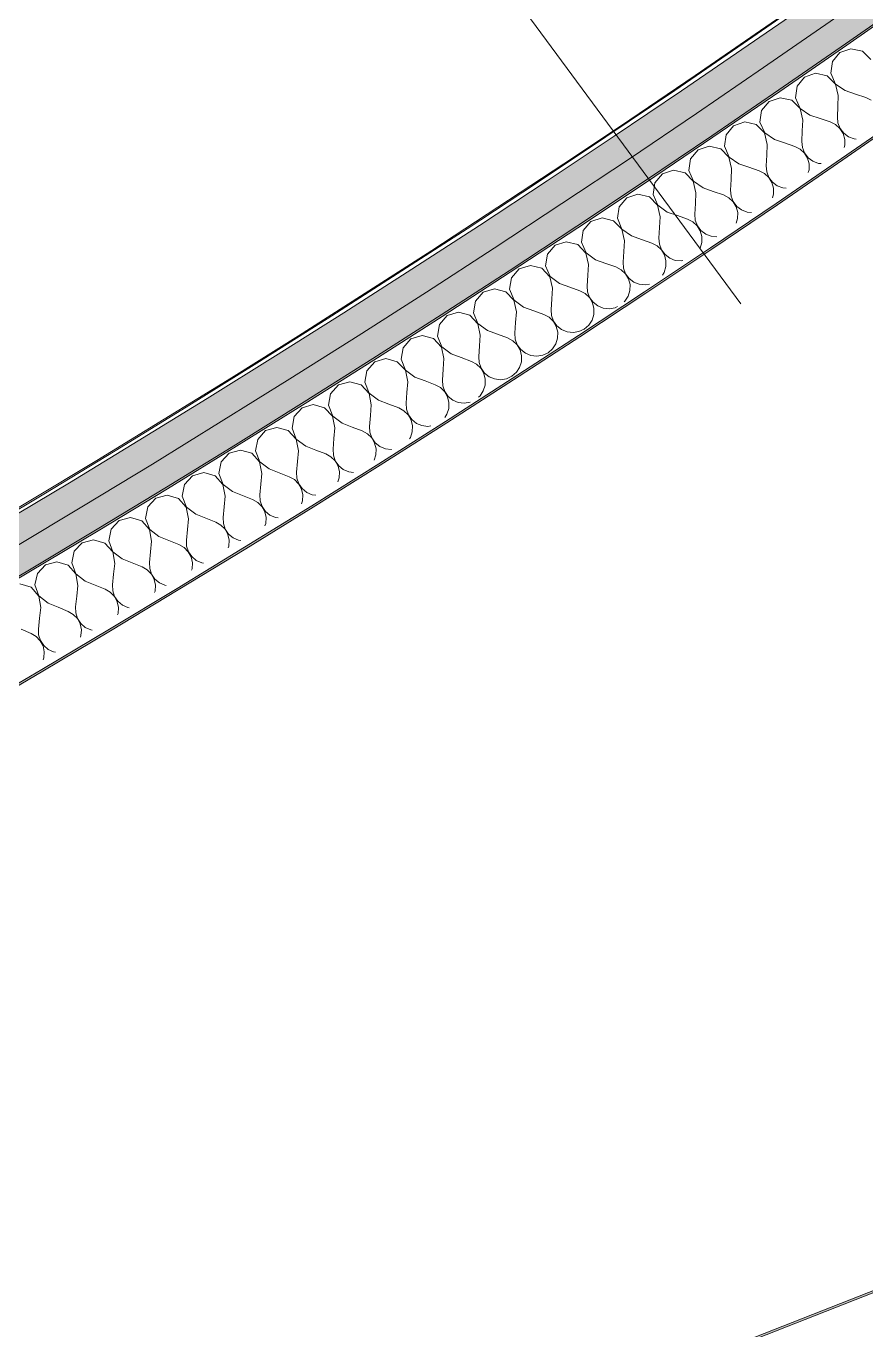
# Model space of a CAD drawing. Header units: millimetres. Extents: x -99530 to 90294, y -97212 to 56397.
# Drawn here: x -23105 to -22640, y -50238 to -49516 of the extents above; entities that cross this region are included whole.
import ezdxf
from ezdxf.enums import TextEntityAlignment as Align

# ---------------------------------------------------------------- set-up
doc = ezdxf.new("R2010")
doc.units = ezdxf.units.MM
doc.header["$MEASUREMENT"] = 0
doc.linetypes.add('Double Dashed', pattern=[1093.611073, 529.166651, -211.666656, 141.111112, -211.666656])
for name, color, linetype in [('A-25-M_Wall_Int', 7, 'Continuous'), ('New_A-05-M_Gross_Int_Circulation', 7, 'Continuous'), ('New_A-15-MG_Structural_Grid_Phase_2', 7, 'Continuous'), ('New_A-20-M_Floor_Slab', 7, 'Continuous'), ('New_A-25-M_Wall_Int', 7, 'Continuous')]:
    doc.layers.add(name, color=color, linetype=linetype)
for name, color, linetype, lineweight in [('A-25-M_Wall_Int_Pen_No__1', 7, 'Continuous', 13), ('New_A-20-M_Floor_Slab_Pen_No__89', 8, 'Continuous', 20), ('New_A-25-M_Wall_Int_Pen_No__1', 7, 'Continuous', 13), ('New_A-25-M_Wall_Int_Pen_No__150', 7, 'Continuous', 0), ('New_ArchiCAD Zone Stamps_Pen_No__6', 7, 'Continuous', 35)]:
    doc.layers.add(name, color=color, linetype=linetype, lineweight=lineweight)
for name, color, linetype, lineweight, true_color in [('A-25-M_Wall_Int_Pen_No__81', 7, 'Continuous', 20, 0x6a6a6a), ('New_A-05-M_Gross_Int_Circulation_Pen_No__74', 7, 'Continuous', 20, 0x606060), ('New_A-15-MG_Structural_Grid_Phase_2_Pen_No__222', 7, 'Continuous', 13, 0x65af33), ('New_A-25-M_Wall_Int_Pen_No__107', 7, 'Continuous', 15, 0xa6a6a6), ('New_A-25-M_Wall_Int_Pen_No__81', 7, 'Continuous', 20, 0x6a6a6a)]:
    doc.layers.add(name, color=color, linetype=linetype, lineweight=lineweight, true_color=true_color)
doc.styles.add('GENERATED_STYLE_1', font='')
doc.styles.add('GENERATED_STYLE_3', font='')
doc.styles.add('GENERATED_STYLE_4', font='')
doc.styles.get('GENERATED_STYLE_1').set_extended_font_data('Arial', bold=True)
doc.styles.get('GENERATED_STYLE_3').set_extended_font_data('Arial')
doc.styles.get('GENERATED_STYLE_4').set_extended_font_data('Swis721 BT')

# ---------------------------------------------------------------- blocks, each defined once
blk = doc.blocks.new('Atrium South_INB 0152_4_1', base_point=(-20962.32, -37996.44))
at = {"layer": 'New_A-05-M_Gross_Int_Circulation_Pen_No__74', "linetype": 'Continuous'}
blk.add_arc((-26966.17, -43337.6), 7510.69, 249.05693, 336.178181, dxfattribs=at)
at = {"layer": 'New_ArchiCAD Zone Stamps_Pen_No__6'}
for tag, height, style, p in [('ROOM_NAME', 250, 'GENERATED_STYLE_1', (-21498.1, -36566.35)), ('zoneNameLine2', 250, 'GENERATED_STYLE_1', (-21686.54, -36998.48)), ('ROOM_NUMBER', 200, 'GENERATED_STYLE_3', (-21874.97, -37419.19)), ('measuredAreaCode', 200, 'GENERATED_STYLE_3', (-22031.99, -37779.3)), ('DUMMY_649', 200, 'GENERATED_STYLE_3', (-21724.59, -37913.34)), ('DUMMY_650', 200, 'GENERATED_STYLE_3', (-21095.42, -38187.69)), ('DUMMY_651', 133.33, 'GENERATED_STYLE_3', (-20816.13, -38294.24))]:
    blk.add_attdef(tag, text='', height=height, rotation=336.44041, dxfattribs=dict(at, style=style)).set_placement(p, align=Align.TOP_LEFT)
blk = doc.blocks.new('Slab_56_1', base_point=(-44734.13, -52924.74))
at = {"layer": 'New_A-20-M_Floor_Slab_Pen_No__89', "linetype": 'Continuous', "flags": 128}
blk.add_lwpolyline([(-44734.13, -52924.74), (-44734.3, -52924.72, -0.179811), (-34721.45, -33027.69), (-34721.92, -33027.18), (-25959.6, -24873.2), (-20981.62, -27043.85), (-17009.56, -17934.66), (-17703.34, -17189.12), (-11222.85, -11158.55), (-10852.64, -11556.37), (-2918.66, -4173.23), (921.42, -599.75), (3259.49, -1619.27), (2636.44, -2195.91), (2144.41, -3324.28), (-4596.33, -18782.94), (-10337.07, -31948.28), (-13252.03, -30677.22), (-20095.26, -46371.16, -0.415568), (-30017.22, -50195.91), (-38341.96, -69287.69, -0.234037), (-41521.39, -64901.11, -0.022084), (-42146.95, -60901.38), (-44895.69, -59706.59, -0.043731)], format="xyb", close=True, dxfattribs=at)
blk = doc.blocks.new('*X597')
at = {"layer": 'New_A-25-M_Wall_Int_Pen_No__150', "linetype": 'Continuous'}
for p, q in [((-22654.25, -49530.84), (-22658.37, -49535.86)), ((-22648.09, -49528.72), (-22654.25, -49530.84)), ((-22641.75, -49530.15), (-22648.09, -49528.72)), ((-22637.1, -49534.71), (-22641.75, -49530.15)), ((-22658.37, -49535.86), (-22659.24, -49542.31)), ((-22673.81, -49544.38), (-22677.95, -49549.4)), ((-22667.65, -49542.29), (-22673.81, -49544.38)), ((-22661.31, -49543.74), (-22667.65, -49542.29)), ((-22656.68, -49548.31), (-22661.31, -49543.74)), ((-22659.24, -49542.31), (-22656.6, -49548.26)), ((-22655.14, -49554.63), (-22656.68, -49548.31)), ((-22656.6, -49548.26), (-22651.22, -49551.92)), ((-22687.25, -49555.8), (-22693.42, -49557.87)), ((-22680.91, -49557.27), (-22687.25, -49555.8)), ((-22677.95, -49549.4), (-22678.84, -49555.85)), ((-22678.84, -49555.85), (-22676.22, -49561.8)), ((-22655.14, -49554.63), (-22655.37, -49560.59)), ((-22651.22, -49551.92), (-22645.56, -49553.79)), ((-22645.56, -49553.79), (-22639.9, -49555.66)), ((-22636.95, -49557.11), (-22639.9, -49555.66)), ((-22697.57, -49562.87), (-22698.49, -49569.32)), ((-22693.42, -49557.87), (-22697.57, -49562.87)), ((-22676.29, -49561.85), (-22680.91, -49557.27)), ((-22674.78, -49568.18), (-22676.29, -49561.85)), ((-22676.22, -49561.8), (-22670.85, -49565.48)), ((-22655.37, -49560.59), (-22655.61, -49566.54)), ((-22706.89, -49569.24), (-22713.07, -49571.3)), ((-22700.56, -49570.74), (-22706.89, -49569.24)), ((-22698.49, -49569.32), (-22695.88, -49575.28)), ((-22674.78, -49568.18), (-22675.03, -49574.13)), ((-22670.85, -49565.48), (-22665.2, -49567.37)), ((-22665.2, -49567.37), (-22659.55, -49569.26)), ((-22656.6, -49570.72), (-22659.55, -49569.26)), ((-22655.61, -49566.54), (-22655.29, -49569.81)), ((-22655.29, -49569.81), (-22654.09, -49572.87)), ((-22717.24, -49576.29), (-22718.17, -49582.73)), ((-22713.07, -49571.3), (-22717.24, -49576.29)), ((-22695.96, -49575.33), (-22700.56, -49570.74)), ((-22694.46, -49581.67), (-22695.96, -49575.33)), ((-22695.88, -49575.28), (-22690.52, -49578.97)), ((-22675.03, -49574.13), (-22675.29, -49580.09)), ((-22654.17, -49572.92), (-22656.6, -49570.72)), ((-22652.44, -49575.72), (-22654.17, -49572.92)), ((-22654.09, -49572.87), (-22652.09, -49575.48)), ((-22651.54, -49578.88), (-22652.44, -49575.72)), ((-22652.09, -49575.48), (-22649.46, -49577.44)), ((-22649.46, -49577.44), (-22646.38, -49578.61)), ((-22732.76, -49584.66), (-22736.95, -49589.64)), ((-22726.58, -49582.63), (-22732.76, -49584.66)), ((-22720.25, -49584.14), (-22726.58, -49582.63)), ((-22715.66, -49588.75), (-22720.25, -49584.14)), ((-22718.17, -49582.73), (-22715.58, -49588.69)), ((-22694.46, -49581.67), (-22694.73, -49587.62)), ((-22690.52, -49578.97), (-22684.88, -49580.88)), ((-22684.88, -49580.88), (-22679.23, -49582.79)), ((-22676.29, -49584.26), (-22679.23, -49582.79)), ((-22673.87, -49586.47), (-22676.29, -49584.26)), ((-22675.29, -49580.09), (-22674.98, -49583.36)), ((-22674.98, -49583.36), (-22673.79, -49586.42)), ((-22651.87, -49583.32), (-22651.54, -49582.17)), ((-22651.54, -49582.17), (-22651.54, -49578.88)), ((-22646.38, -49578.61), (-22645.29, -49578.7)), ((-22736.95, -49589.64), (-22737.9, -49596.07)), ((-22714.19, -49595.09), (-22715.66, -49588.75)), ((-22715.58, -49588.69), (-22710.24, -49592.41)), ((-22694.73, -49587.62), (-22695.01, -49593.57)), ((-22672.14, -49589.27), (-22673.87, -49586.47)), ((-22673.79, -49586.42), (-22671.8, -49589.04)), ((-22671.25, -49592.43), (-22672.14, -49589.27)), ((-22671.8, -49589.04), (-22669.17, -49591.01)), ((-22669.17, -49591.01), (-22666.1, -49592.18)), ((-22752.49, -49597.96), (-22756.7, -49602.92)), ((-22746.31, -49595.95), (-22752.49, -49597.96)), ((-22739.98, -49597.48), (-22746.31, -49595.95)), ((-22735.41, -49602.1), (-22739.98, -49597.48)), ((-22737.9, -49596.07), (-22735.33, -49602.05)), ((-22714.19, -49595.09), (-22714.48, -49601.04)), ((-22710.24, -49592.41), (-22704.6, -49594.33)), ((-22704.6, -49594.33), (-22698.96, -49596.26)), ((-22696.02, -49597.74), (-22698.96, -49596.26)), ((-22693.61, -49599.96), (-22696.02, -49597.74)), ((-22695.01, -49593.57), (-22694.71, -49596.84)), ((-22694.71, -49596.84), (-22693.53, -49599.91)), ((-22671.71, -49597.25), (-22671.27, -49595.72)), ((-22671.27, -49595.72), (-22671.25, -49592.43)), ((-22666.1, -49592.18), (-22664.67, -49592.31)), ((-22756.7, -49602.92), (-22757.67, -49609.36)), ((-22733.95, -49608.45), (-22735.41, -49602.1)), ((-22735.33, -49602.05), (-22730, -49605.78)), ((-22730, -49605.78), (-22724.37, -49607.72)), ((-22714.48, -49601.04), (-22714.77, -49606.99)), ((-22691.89, -49602.76), (-22693.61, -49599.96)), ((-22693.53, -49599.91), (-22691.55, -49602.53)), ((-22691.01, -49605.93), (-22691.89, -49602.76)), ((-22691.55, -49602.53), (-22688.92, -49604.51)), ((-22691.04, -49609.22), (-22691.01, -49605.93)), ((-22688.92, -49604.51), (-22685.86, -49605.69)), ((-22685.86, -49605.69), (-22683.98, -49605.86)), ((-22772.27, -49611.2), (-22776.49, -49616.15)), ((-22766.08, -49609.2), (-22772.27, -49611.2)), ((-22759.76, -49610.75), (-22766.08, -49609.2)), ((-22755.2, -49615.39), (-22759.76, -49610.75)), ((-22757.67, -49609.36), (-22755.12, -49615.34)), ((-22733.95, -49608.45), (-22734.26, -49614.4)), ((-22724.37, -49607.72), (-22718.73, -49609.67)), ((-22715.8, -49611.15), (-22718.73, -49609.67)), ((-22713.39, -49613.39), (-22715.8, -49611.15)), ((-22714.77, -49606.99), (-22714.48, -49610.26)), ((-22714.48, -49610.26), (-22713.31, -49613.33)), ((-22711.68, -49616.19), (-22713.39, -49613.39)), ((-22713.31, -49613.33), (-22711.34, -49615.96)), ((-22691.62, -49611.23), (-22691.04, -49609.22)), ((-22776.49, -49616.15), (-22777.48, -49622.58)), ((-22753.76, -49621.74), (-22755.2, -49615.39)), ((-22755.12, -49615.34), (-22749.8, -49619.09)), ((-22749.8, -49619.09), (-22744.17, -49621.05)), ((-22734.26, -49614.4), (-22734.58, -49620.35)), ((-22734.58, -49620.35), (-22734.3, -49623.62)), ((-22710.81, -49619.36), (-22711.68, -49616.19)), ((-22711.34, -49615.96), (-22708.72, -49617.95)), ((-22710.85, -49622.65), (-22710.81, -49619.36)), ((-22708.72, -49617.95), (-22705.66, -49619.14)), ((-22705.66, -49619.14), (-22703.22, -49619.37)), ((-22792.09, -49624.37), (-22796.32, -49629.31)), ((-22785.89, -49622.4), (-22792.09, -49624.37)), ((-22779.58, -49623.97), (-22785.89, -49622.4)), ((-22775.03, -49628.62), (-22779.58, -49623.97)), ((-22777.48, -49622.58), (-22774.95, -49628.57)), ((-22754.09, -49627.69), (-22754.43, -49633.64)), ((-22753.76, -49621.74), (-22754.09, -49627.69)), ((-22744.17, -49621.05), (-22738.54, -49623.01)), ((-22735.62, -49624.51), (-22738.54, -49623.01)), ((-22733.22, -49626.75), (-22735.62, -49624.51)), ((-22734.3, -49623.62), (-22733.14, -49626.69)), ((-22731.52, -49629.56), (-22733.22, -49626.75)), ((-22733.14, -49626.69), (-22731.17, -49629.33)), ((-22711.62, -49625.27), (-22710.85, -49622.65)), ((-22796.32, -49629.31), (-22797.34, -49635.73)), ((-22773.61, -49634.98), (-22775.03, -49628.62)), ((-22774.95, -49628.57), (-22769.64, -49632.33)), ((-22773.61, -49634.98), (-22773.96, -49640.92)), ((-22769.64, -49632.33), (-22764.02, -49634.31)), ((-22764.02, -49634.31), (-22758.4, -49636.29)), ((-22754.43, -49633.64), (-22754.16, -49636.92)), ((-22730.66, -49632.73), (-22731.52, -49629.56)), ((-22731.17, -49629.33), (-22728.56, -49631.32)), ((-22730.7, -49636.02), (-22730.66, -49632.73)), ((-22728.56, -49631.32), (-22725.5, -49632.53)), ((-22725.5, -49632.53), (-22722.39, -49632.83)), ((-22816.2, -49642.41), (-22817.23, -49648.83)), ((-22811.95, -49637.48), (-22816.2, -49642.41)), ((-22805.74, -49635.53), (-22811.95, -49637.48)), ((-22799.44, -49637.12), (-22805.74, -49635.53)), ((-22794.9, -49641.79), (-22799.44, -49637.12)), ((-22797.34, -49635.73), (-22794.82, -49641.74)), ((-22793.51, -49648.15), (-22794.9, -49641.79)), ((-22794.82, -49641.74), (-22789.53, -49645.52)), ((-22773.96, -49640.92), (-22774.32, -49646.87)), ((-22755.48, -49637.8), (-22758.4, -49636.29)), ((-22753.08, -49640.05), (-22755.48, -49637.8)), ((-22754.16, -49636.92), (-22753, -49639.99)), ((-22751.4, -49642.86), (-22753.08, -49640.05)), ((-22753, -49639.99), (-22751.05, -49642.63)), ((-22751.05, -49642.63), (-22748.44, -49644.64)), ((-22731.82, -49639.45), (-22731.65, -49639.18)), ((-22731.65, -49639.18), (-22730.7, -49636.02)), ((-22825.64, -49648.6), (-22831.85, -49650.53)), ((-22819.34, -49650.21), (-22825.64, -49648.6)), ((-22817.23, -49648.83), (-22814.74, -49654.84)), ((-22793.51, -49648.15), (-22793.88, -49654.09)), ((-22789.53, -49645.52), (-22783.91, -49647.52)), ((-22783.91, -49647.52), (-22778.3, -49649.51)), ((-22775.38, -49651.03), (-22778.3, -49649.51)), ((-22774.32, -49646.87), (-22774.06, -49650.15)), ((-22751.55, -49652.48), (-22750.6, -49649.33)), ((-22750.55, -49646.04), (-22751.4, -49642.86)), ((-22750.6, -49649.33), (-22750.55, -49646.04)), ((-22748.44, -49644.64), (-22745.39, -49645.85)), ((-22745.39, -49645.85), (-22742.11, -49646.18)), ((-22742.11, -49646.18), (-22741.16, -49646.01)), ((-22836.12, -49655.44), (-22837.17, -49661.86)), ((-22831.85, -49650.53), (-22836.12, -49655.44)), ((-22814.82, -49654.89), (-22819.34, -49650.21)), ((-22813.44, -49661.25), (-22814.82, -49654.89)), ((-22814.74, -49654.84), (-22809.45, -49658.64)), ((-22793.88, -49654.09), (-22794.25, -49660.04)), ((-22772.99, -49653.28), (-22775.38, -49651.03)), ((-22774.06, -49650.15), (-22772.91, -49653.23)), ((-22771.31, -49656.1), (-22772.99, -49653.28)), ((-22772.91, -49653.23), (-22770.97, -49655.87)), ((-22770.47, -49659.28), (-22771.31, -49656.1)), ((-22770.97, -49655.87), (-22768.37, -49657.89)), ((-22752.52, -49653.98), (-22751.55, -49652.48)), ((-22851.79, -49663.52), (-22856.07, -49668.41)), ((-22845.58, -49661.6), (-22851.79, -49663.52)), ((-22839.28, -49663.23), (-22845.58, -49661.6)), ((-22834.78, -49667.93), (-22839.28, -49663.23)), ((-22837.17, -49661.86), (-22834.69, -49667.88)), ((-22813.44, -49661.25), (-22813.83, -49667.2)), ((-22809.45, -49658.64), (-22803.85, -49660.65)), ((-22803.85, -49660.65), (-22798.24, -49662.67)), ((-22795.33, -49664.19), (-22798.24, -49662.67)), ((-22792.94, -49666.45), (-22795.33, -49664.19)), ((-22794.25, -49660.04), (-22794, -49663.32)), ((-22794, -49663.32), (-22792.86, -49666.4)), ((-22771.5, -49665.72), (-22770.54, -49662.57)), ((-22770.54, -49662.57), (-22770.47, -49659.28)), ((-22768.37, -49657.89), (-22765.31, -49659.11)), ((-22765.31, -49659.11), (-22762.04, -49659.45)), ((-22762.04, -49659.45), (-22759.73, -49659.05)), ((-22856.07, -49668.41), (-22857.15, -49674.83)), ((-22833.42, -49674.3), (-22834.78, -49667.93)), ((-22834.69, -49667.88), (-22829.42, -49671.69)), ((-22813.83, -49667.2), (-22814.22, -49673.14)), ((-22791.28, -49669.28), (-22792.94, -49666.45)), ((-22792.86, -49666.4), (-22790.93, -49669.05)), ((-22790.45, -49672.46), (-22791.28, -49669.28)), ((-22790.93, -49669.05), (-22788.34, -49671.07)), ((-22788.34, -49671.07), (-22785.29, -49672.31)), ((-22778.76, -49672.1), (-22777.4, -49671.45)), ((-22773.72, -49668.87), (-22773.29, -49668.49)), ((-22773.29, -49668.49), (-22771.5, -49665.72)), ((-22871.77, -49676.44), (-22876.07, -49681.32)), ((-22865.55, -49674.54), (-22871.77, -49676.44)), ((-22859.26, -49676.2), (-22865.55, -49674.54)), ((-22854.77, -49680.91), (-22859.26, -49676.2)), ((-22857.15, -49674.83), (-22854.69, -49680.85)), ((-22833.42, -49674.3), (-22833.83, -49680.24)), ((-22829.42, -49671.69), (-22823.82, -49673.73)), ((-22823.82, -49673.73), (-22818.22, -49675.76)), ((-22815.31, -49677.29), (-22818.22, -49675.76)), ((-22812.94, -49679.56), (-22815.31, -49677.29)), ((-22814.22, -49673.14), (-22813.98, -49676.42)), ((-22813.98, -49676.42), (-22812.86, -49679.51)), ((-22791.5, -49678.9), (-22790.52, -49675.75)), ((-22790.52, -49675.75), (-22790.45, -49672.46)), ((-22785.29, -49672.31), (-22782.01, -49672.66)), ((-22782.01, -49672.66), (-22778.76, -49672.1)), ((-22876.07, -49681.32), (-22877.17, -49687.73)), ((-22853.44, -49687.28), (-22854.77, -49680.91)), ((-22854.69, -49680.85), (-22849.43, -49684.69)), ((-22849.43, -49684.69), (-22843.84, -49686.74)), ((-22833.83, -49680.24), (-22834.24, -49686.18)), ((-22811.28, -49682.4), (-22812.94, -49679.56)), ((-22812.86, -49679.51), (-22810.93, -49682.17)), ((-22810.46, -49685.58), (-22811.28, -49682.4)), ((-22810.93, -49682.17), (-22808.34, -49684.2)), ((-22810.54, -49688.87), (-22810.46, -49685.58)), ((-22808.34, -49684.2), (-22805.3, -49685.44)), ((-22805.3, -49685.44), (-22802.02, -49685.8)), ((-22802.02, -49685.8), (-22798.77, -49685.25)), ((-22798.77, -49685.25), (-22795.78, -49683.84)), ((-22795.78, -49683.84), (-22793.29, -49681.66)), ((-22793.29, -49681.66), (-22791.5, -49678.9)), ((-22891.8, -49689.3), (-22896.11, -49694.17)), ((-22885.57, -49687.42), (-22891.8, -49689.3)), ((-22879.28, -49689.09), (-22885.57, -49687.42)), ((-22874.81, -49693.82), (-22879.28, -49689.09)), ((-22877.17, -49687.73), (-22874.73, -49693.77)), ((-22853.44, -49687.28), (-22853.86, -49693.22)), ((-22843.84, -49686.74), (-22838.24, -49688.79)), ((-22835.34, -49690.33), (-22838.24, -49688.79)), ((-22832.97, -49692.61), (-22835.34, -49690.33)), ((-22834.24, -49686.18), (-22834.01, -49689.46)), ((-22834.01, -49689.46), (-22832.89, -49692.55)), ((-22831.32, -49695.45), (-22832.97, -49692.61)), ((-22832.89, -49692.55), (-22830.97, -49695.22)), ((-22813.34, -49694.77), (-22811.53, -49692.01)), ((-22811.53, -49692.01), (-22810.54, -49688.87)), ((-22905.63, -49700.24), (-22911.87, -49702.09)), ((-22899.35, -49701.93), (-22905.63, -49700.24)), ((-22896.11, -49694.17), (-22897.23, -49700.58)), ((-22873.5, -49700.19), (-22874.81, -49693.82)), ((-22874.73, -49693.77), (-22869.48, -49697.61)), ((-22873.5, -49700.19), (-22873.94, -49706.13)), ((-22869.48, -49697.61), (-22863.9, -49699.68)), ((-22863.9, -49699.68), (-22858.31, -49701.75)), ((-22853.86, -49693.22), (-22854.29, -49699.16)), ((-22854.29, -49699.16), (-22854.07, -49702.44)), ((-22830.51, -49698.63), (-22831.32, -49695.45)), ((-22830.97, -49695.22), (-22828.39, -49697.26)), ((-22830.61, -49701.92), (-22830.51, -49698.63)), ((-22828.39, -49697.26), (-22825.35, -49698.51)), ((-22825.35, -49698.51), (-22822.08, -49698.88)), ((-22822.08, -49698.88), (-22818.82, -49698.34)), ((-22818.82, -49698.34), (-22815.83, -49696.94)), ((-22815.83, -49696.94), (-22813.34, -49694.77)), ((-22916.19, -49706.95), (-22917.33, -49713.35)), ((-22911.87, -49702.09), (-22916.19, -49706.95)), ((-22894.89, -49706.67), (-22899.35, -49701.93)), ((-22897.23, -49700.58), (-22894.81, -49706.62)), ((-22893.6, -49713.05), (-22894.89, -49706.67)), ((-22894.81, -49706.62), (-22889.57, -49710.48)), ((-22873.94, -49706.13), (-22874.39, -49712.08)), ((-22855.41, -49703.3), (-22858.31, -49701.75)), ((-22853.05, -49705.59), (-22855.41, -49703.3)), ((-22854.07, -49702.44), (-22852.97, -49705.54)), ((-22851.41, -49708.43), (-22853.05, -49705.59)), ((-22852.97, -49705.54), (-22851.06, -49708.21)), ((-22833.42, -49707.82), (-22831.6, -49705.06)), ((-22831.6, -49705.06), (-22830.61, -49701.92)), ((-22925.73, -49712.99), (-22931.97, -49714.82)), ((-22919.45, -49714.7), (-22925.73, -49712.99)), ((-22915.01, -49719.45), (-22919.45, -49714.7)), ((-22917.33, -49713.35), (-22914.93, -49719.4)), ((-22893.6, -49713.05), (-22894.06, -49718.99)), ((-22889.57, -49710.48), (-22884, -49712.57)), ((-22884, -49712.57), (-22878.41, -49714.65)), ((-22875.52, -49716.21), (-22878.41, -49714.65)), ((-22874.39, -49712.08), (-22874.18, -49715.36)), ((-22850.61, -49711.62), (-22851.41, -49708.43)), ((-22851.06, -49708.21), (-22848.48, -49710.25)), ((-22850.71, -49714.91), (-22850.61, -49711.62)), ((-22848.48, -49710.25), (-22845.45, -49711.51)), ((-22845.45, -49711.51), (-22842.17, -49711.9)), ((-22842.17, -49711.9), (-22838.92, -49711.37)), ((-22838.92, -49711.37), (-22835.92, -49709.97)), ((-22835.92, -49709.97), (-22833.42, -49707.82)), ((-22936.32, -49719.66), (-22937.47, -49726.07)), ((-22931.97, -49714.82), (-22936.32, -49719.66)), ((-22913.74, -49725.84), (-22915.01, -49719.45)), ((-22914.93, -49719.4), (-22909.71, -49723.28)), ((-22894.06, -49718.99), (-22894.53, -49724.93)), ((-22873.17, -49718.51), (-22875.52, -49716.21)), ((-22874.18, -49715.36), (-22873.09, -49718.45)), ((-22871.53, -49721.36), (-22873.17, -49718.51)), ((-22873.09, -49718.45), (-22871.18, -49721.13)), ((-22870.74, -49724.55), (-22871.53, -49721.36)), ((-22871.18, -49721.13), (-22868.62, -49723.18)), ((-22854.43, -49721.56), (-22853.54, -49720.8)), ((-22853.54, -49720.8), (-22851.72, -49718.05)), ((-22851.72, -49718.05), (-22850.71, -49714.91)), ((-22952.12, -49727.49), (-22956.48, -49732.32)), ((-22945.87, -49725.67), (-22952.12, -49727.49)), ((-22939.6, -49727.41), (-22945.87, -49725.67)), ((-22935.17, -49732.17), (-22939.6, -49727.41)), ((-22937.47, -49726.07), (-22935.09, -49732.12)), ((-22913.74, -49725.84), (-22914.22, -49731.77)), ((-22909.71, -49723.28), (-22904.13, -49725.39)), ((-22904.13, -49725.39), (-22898.56, -49727.49)), ((-22895.67, -49729.06), (-22898.56, -49727.49)), ((-22893.33, -49731.36), (-22895.67, -49729.06)), ((-22894.53, -49724.93), (-22894.33, -49728.21)), ((-22894.33, -49728.21), (-22893.24, -49731.31)), ((-22871.88, -49730.97), (-22870.86, -49727.83)), ((-22870.86, -49727.83), (-22870.74, -49724.55)), ((-22868.62, -49723.18), (-22865.58, -49724.46)), ((-22865.58, -49724.46), (-22862.31, -49724.85)), ((-22862.31, -49724.85), (-22859.05, -49724.33)), ((-22859.05, -49724.33), (-22858.98, -49724.3)), ((-22956.48, -49732.32), (-22957.65, -49738.72)), ((-22933.92, -49738.56), (-22935.17, -49732.17)), ((-22935.09, -49732.12), (-22929.88, -49736.02)), ((-22929.88, -49736.02), (-22924.31, -49738.14)), ((-22914.22, -49731.77), (-22914.7, -49737.71)), ((-22891.7, -49734.21), (-22893.33, -49731.36)), ((-22893.24, -49731.31), (-22891.35, -49733.99)), ((-22890.92, -49737.41), (-22891.7, -49734.21)), ((-22891.35, -49733.99), (-22888.79, -49736.05)), ((-22888.79, -49736.05), (-22885.76, -49737.33)), ((-22873.11, -49732.82), (-22871.88, -49730.97)), ((-22972.3, -49740.09), (-22976.68, -49744.91)), ((-22966.05, -49738.3), (-22972.3, -49740.09)), ((-22959.79, -49740.05), (-22966.05, -49738.3)), ((-22955.38, -49744.83), (-22959.79, -49740.05)), ((-22957.65, -49738.72), (-22955.29, -49744.78)), ((-22933.92, -49738.56), (-22934.42, -49744.5)), ((-22924.31, -49738.14), (-22918.75, -49740.26)), ((-22915.86, -49741.84), (-22918.75, -49740.26)), ((-22913.52, -49744.15), (-22915.86, -49741.84)), ((-22914.7, -49737.71), (-22914.52, -49740.99)), ((-22914.52, -49740.99), (-22913.44, -49744.1)), ((-22892.07, -49743.83), (-22891.05, -49740.69)), ((-22891.05, -49740.69), (-22890.92, -49737.41)), ((-22885.76, -49737.33), (-22882.49, -49737.74)), ((-22882.49, -49737.74), (-22880.85, -49737.48)), ((-22986.27, -49750.86), (-22992.53, -49752.63)), ((-22980.01, -49752.63), (-22986.27, -49750.86)), ((-22976.68, -49744.91), (-22977.88, -49751.3)), ((-22954.14, -49751.22), (-22955.38, -49744.83)), ((-22955.29, -49744.78), (-22950.09, -49748.69)), ((-22950.09, -49748.69), (-22944.53, -49750.83)), ((-22944.53, -49750.83), (-22938.97, -49752.97)), ((-22934.42, -49744.5), (-22934.92, -49750.43)), ((-22934.92, -49750.43), (-22934.75, -49753.72)), ((-22911.91, -49747.01), (-22913.52, -49744.15)), ((-22913.44, -49744.1), (-22911.56, -49746.79)), ((-22911.14, -49750.2), (-22911.91, -49747.01)), ((-22911.56, -49746.79), (-22909, -49748.86)), ((-22911.28, -49753.49), (-22911.14, -49750.2)), ((-22909, -49748.86), (-22905.98, -49750.15)), ((-22905.98, -49750.15), (-22902.71, -49750.56)), ((-22902.71, -49750.56), (-22902.49, -49750.53)), ((-22892.55, -49744.54), (-22892.07, -49743.83)), ((-22996.92, -49757.43), (-22998.14, -49763.82)), ((-22992.53, -49752.63), (-22996.92, -49757.43)), ((-22975.62, -49757.42), (-22980.01, -49752.63)), ((-22977.88, -49751.3), (-22975.54, -49757.37)), ((-22974.4, -49763.82), (-22975.62, -49757.42)), ((-22975.54, -49757.37), (-22970.35, -49761.3)), ((-22954.66, -49757.16), (-22955.18, -49763.09)), ((-22954.14, -49751.22), (-22954.66, -49757.16)), ((-22936.09, -49754.56), (-22938.97, -49752.97)), ((-22933.76, -49756.88), (-22936.09, -49754.56)), ((-22934.75, -49753.72), (-22933.68, -49756.82)), ((-22932.16, -49759.74), (-22933.76, -49756.88)), ((-22933.68, -49756.82), (-22931.8, -49759.52)), ((-22912.24, -49756.4), (-22911.28, -49753.49)), ((-23012.8, -49765.11), (-23017.2, -49769.89)), ((-23006.53, -49763.35), (-23012.8, -49765.11)), ((-23000.28, -49765.14), (-23006.53, -49763.35)), ((-22995.9, -49769.95), (-23000.28, -49765.14)), ((-22998.14, -49763.82), (-22995.82, -49769.9)), ((-22974.4, -49763.82), (-22974.94, -49769.75)), ((-22970.35, -49761.3), (-22964.8, -49763.46)), ((-22964.8, -49763.46), (-22959.24, -49765.62)), ((-22955.18, -49763.09), (-22955.02, -49766.38)), ((-22931.4, -49762.94), (-22932.16, -49759.74)), ((-22931.8, -49759.52), (-22929.26, -49761.6)), ((-22931.55, -49766.22), (-22931.4, -49762.94)), ((-22929.26, -49761.6), (-22926.24, -49762.9)), ((-22926.24, -49762.9), (-22923.58, -49763.24)), ((-23017.2, -49769.89), (-23018.44, -49776.28)), ((-22994.71, -49776.35), (-22995.9, -49769.95)), ((-22995.82, -49769.9), (-22990.64, -49773.85)), ((-22974.94, -49769.75), (-22975.48, -49775.69)), ((-22956.37, -49767.21), (-22959.24, -49765.62)), ((-22954.04, -49769.54), (-22956.37, -49767.21)), ((-22955.02, -49766.38), (-22953.96, -49769.49)), ((-22952.45, -49772.41), (-22954.04, -49769.54)), ((-22953.96, -49769.49), (-22952.09, -49772.19)), ((-22951.7, -49775.61), (-22952.45, -49772.41)), ((-22952.09, -49772.19), (-22949.55, -49774.27)), ((-22932.31, -49768.5), (-22931.55, -49766.22)), ((-23033.1, -49777.52), (-23037.52, -49782.29)), ((-23026.83, -49775.78), (-23033.1, -49777.52)), ((-23020.58, -49777.59), (-23026.83, -49775.78)), ((-23016.22, -49782.42), (-23020.58, -49777.59)), ((-23018.44, -49776.28), (-23016.14, -49782.37)), ((-22994.71, -49776.35), (-22995.26, -49782.28)), ((-22990.64, -49773.85), (-22985.1, -49776.02)), ((-22985.1, -49776.02), (-22979.55, -49778.2)), ((-22976.68, -49779.8), (-22979.55, -49778.2)), ((-22975.48, -49775.69), (-22975.33, -49778.97)), ((-22975.33, -49778.97), (-22974.28, -49782.08)), ((-22952.45, -49780.64), (-22951.86, -49778.89)), ((-22951.86, -49778.89), (-22951.7, -49775.61)), ((-22949.55, -49774.27), (-22946.53, -49775.58)), ((-22946.53, -49775.58), (-22944.5, -49775.85)), ((-23037.52, -49782.29), (-23038.78, -49788.67)), ((-23015.05, -49788.82), (-23016.22, -49782.42)), ((-23016.14, -49782.37), (-23010.98, -49786.33)), ((-23010.98, -49786.33), (-23005.44, -49788.52)), ((-22995.26, -49782.28), (-22995.82, -49788.21)), ((-22974.36, -49782.13), (-22976.68, -49779.8)), ((-22972.78, -49785.01), (-22974.36, -49782.13)), ((-22974.28, -49782.08), (-22972.42, -49784.79)), ((-22972.04, -49788.21), (-22972.78, -49785.01)), ((-22972.42, -49784.79), (-22969.89, -49786.88)), ((-22969.89, -49786.88), (-22966.87, -49788.2)), ((-23053.45, -49789.87), (-23057.88, -49794.62)), ((-23047.17, -49788.15), (-23053.45, -49789.87)), ((-23040.93, -49789.98), (-23047.17, -49788.15)), ((-23036.58, -49794.82), (-23040.93, -49789.98)), ((-23038.78, -49788.67), (-23036.5, -49794.77)), ((-23015.05, -49788.82), (-23015.62, -49794.75)), ((-23005.44, -49788.52), (-22999.89, -49790.71)), ((-22997.03, -49792.33), (-22999.89, -49790.71)), ((-22994.72, -49794.67), (-22997.03, -49792.33)), ((-22995.82, -49788.21), (-22995.68, -49791.5)), ((-22995.68, -49791.5), (-22994.64, -49794.62)), ((-22972.66, -49792.83), (-22972.21, -49791.5)), ((-22972.21, -49791.5), (-22972.04, -49788.21)), ((-22966.87, -49788.2), (-22965.34, -49788.41)), ((-23067.55, -49800.45), (-23073.83, -49802.15)), ((-23061.31, -49802.3), (-23067.55, -49800.45)), ((-23057.88, -49794.62), (-23059.16, -49801)), ((-23059.16, -49801), (-23056.9, -49807.1)), ((-23035.43, -49801.22), (-23036.58, -49794.82)), ((-23036.5, -49794.77), (-23031.35, -49798.75)), ((-23035.43, -49801.22), (-23036.02, -49807.15)), ((-23031.35, -49798.75), (-23025.82, -49800.96)), ((-23025.82, -49800.96), (-23020.28, -49803.16)), ((-23015.62, -49794.75), (-23016.2, -49800.68)), ((-23016.2, -49800.68), (-23016.07, -49803.96)), ((-22993.14, -49797.55), (-22994.72, -49794.67)), ((-22994.64, -49794.62), (-22992.79, -49797.33)), ((-22992.42, -49800.75), (-22993.14, -49797.55)), ((-22992.79, -49797.33), (-22990.26, -49799.43)), ((-22992.6, -49804.04), (-22992.42, -49800.75)), ((-22990.26, -49799.43), (-22987.25, -49800.76)), ((-22987.25, -49800.76), (-22986.09, -49800.92)), ((-23078.28, -49806.89), (-23079.58, -49813.26)), ((-23073.83, -49802.15), (-23078.28, -49806.89)), ((-23056.98, -49807.15), (-23061.31, -49802.3)), ((-23055.85, -49813.56), (-23056.98, -49807.15)), ((-23056.9, -49807.1), (-23051.76, -49811.1)), ((-23036.02, -49807.15), (-23036.62, -49813.08)), ((-23017.42, -49804.79), (-23020.28, -49803.16)), ((-23015.12, -49807.13), (-23017.42, -49804.79)), ((-23016.07, -49803.96), (-23015.04, -49807.08)), ((-23013.55, -49810.02), (-23015.12, -49807.13)), ((-23015.04, -49807.08), (-23013.2, -49809.8)), ((-22992.95, -49805.05), (-22992.6, -49804.04)), ((-23094.25, -49814.36), (-23098.72, -49819.09)), ((-23087.97, -49812.68), (-23094.25, -49814.36)), ((-23081.74, -49814.56), (-23087.97, -49812.68)), ((-23077.42, -49819.42), (-23081.74, -49814.56)), ((-23079.58, -49813.26), (-23077.34, -49819.37)), ((-23055.85, -49813.56), (-23056.46, -49819.49)), ((-23051.76, -49811.1), (-23046.24, -49813.33)), ((-23046.24, -49813.33), (-23040.71, -49815.55)), ((-23037.86, -49817.19), (-23040.71, -49815.55)), ((-23036.62, -49813.08), (-23036.5, -49816.36)), ((-23012.83, -49813.23), (-23013.55, -49810.02)), ((-23013.2, -49809.8), (-23010.68, -49811.91)), ((-23013.02, -49816.51), (-23012.83, -49813.23)), ((-23010.68, -49811.91), (-23007.67, -49813.25)), ((-23007.67, -49813.25), (-23006.76, -49813.38)), ((-23098.72, -49819.09), (-23100.04, -49825.46)), ((-23076.31, -49825.83), (-23077.42, -49819.42)), ((-23077.34, -49819.37), (-23072.21, -49823.38)), ((-23056.46, -49819.49), (-23057.08, -49825.41)), ((-23035.56, -49819.54), (-23037.86, -49817.19)), ((-23036.5, -49816.36), (-23035.48, -49819.49)), ((-23034, -49822.43), (-23035.56, -49819.54)), ((-23035.48, -49819.49), (-23033.64, -49822.21)), ((-23033.29, -49825.64), (-23034, -49822.43)), ((-23033.64, -49822.21), (-23031.13, -49824.33)), ((-23013.31, -49817.33), (-23013.02, -49816.51)), ((-23102.2, -49826.75), (-23108.43, -49824.86)), ((-23097.9, -49831.63), (-23102.2, -49826.75)), ((-23100.04, -49825.46), (-23097.81, -49831.58)), ((-23076.31, -49825.83), (-23076.94, -49831.76)), ((-23072.21, -49823.38), (-23066.69, -49825.63)), ((-23066.69, -49825.63), (-23061.17, -49827.87)), ((-23058.33, -49829.52), (-23061.17, -49827.87)), ((-23056.04, -49831.87), (-23058.33, -49829.52)), ((-23057.08, -49825.41), (-23056.96, -49828.7)), ((-23056.96, -49828.7), (-23055.96, -49831.83)), ((-23033.75, -49829.65), (-23033.49, -49828.92)), ((-23033.49, -49828.92), (-23033.29, -49825.64)), ((-23031.13, -49824.33), (-23028.13, -49825.68)), ((-23028.13, -49825.68), (-23027.35, -49825.79)), ((-23096.8, -49838.04), (-23097.9, -49831.63)), ((-23097.81, -49831.58), (-23092.7, -49835.61)), ((-23092.7, -49835.61), (-23087.19, -49837.87)), ((-23076.94, -49831.76), (-23077.57, -49837.68)), ((-23054.49, -49834.77), (-23056.04, -49831.87)), ((-23055.96, -49831.83), (-23054.13, -49834.56)), ((-23053.79, -49837.98), (-23054.49, -49834.77)), ((-23054.13, -49834.56), (-23051.62, -49836.68)), ((-23051.62, -49836.68), (-23048.63, -49838.04)), ((-23097.45, -49843.96), (-23098.11, -49849.89)), ((-23096.8, -49838.04), (-23097.45, -49843.96)), ((-23087.19, -49837.87), (-23081.68, -49840.13)), ((-23078.84, -49841.78), (-23081.68, -49840.13)), ((-23076.56, -49844.15), (-23078.84, -49841.78)), ((-23077.57, -49837.68), (-23077.47, -49840.97)), ((-23077.47, -49840.97), (-23076.47, -49844.1)), ((-23075.01, -49847.05), (-23076.56, -49844.15)), ((-23076.47, -49844.1), (-23074.66, -49846.83)), ((-23054.27, -49842.02), (-23054, -49841.26)), ((-23054, -49841.26), (-23053.79, -49837.98)), ((-23048.63, -49838.04), (-23047.85, -49838.15)), ((-23107.73, -49850.04), (-23102.22, -49852.32)), ((-23098.11, -49849.89), (-23098.02, -49853.17)), ((-23074.33, -49850.26), (-23075.01, -49847.05)), ((-23074.66, -49846.83), (-23072.16, -49848.97)), ((-23074.55, -49853.54), (-23074.33, -49850.26)), ((-23072.16, -49848.97), (-23069.16, -49850.34)), ((-23069.16, -49850.34), (-23068.28, -49850.47)), ((-23099.38, -49853.98), (-23102.22, -49852.32)), ((-23097.11, -49856.36), (-23099.38, -49853.98)), ((-23098.02, -49853.17), (-23097.03, -49856.31)), ((-23095.58, -49859.26), (-23097.11, -49856.36)), ((-23097.03, -49856.31), (-23095.22, -49859.05)), ((-23095.22, -49859.05), (-23092.73, -49861.19)), ((-23074.87, -49854.44), (-23074.55, -49853.54)), ((-23094.9, -49862.48), (-23095.58, -49859.26)), ((-23095.55, -49866.9), (-23095.13, -49865.76)), ((-23095.13, -49865.76), (-23094.9, -49862.48)), ((-23092.73, -49861.19), (-23089.74, -49862.57)), ((-23089.74, -49862.57), (-23088.64, -49862.74))]:
    blk.add_line(p, q, dxfattribs=at)
blk = doc.blocks.new('Wall_126_1', base_point=(-29918.46, -50217.22))
at = {"layer": 'New_A-25-M_Wall_Int_Pen_No__107', "linetype": 'Continuous'}
for points in [[(-27302.17, -50830.56), (-27302.91, -50845.54, 0.193849), (-22019.67, -49014.61), (-22029.52, -49003.3, -0.193849)], [(-27303.65, -50860.52, 0.193849), (-22009.82, -49025.92), (-22019.67, -49014.61, -0.193849), (-27302.91, -50845.54)]]:
    blk.add_hatch(color=256, dxfattribs=at).paths.add_polyline_path(points)
at = {"layer": 'New_A-25-M_Wall_Int_Pen_No__81', "linetype": 'Continuous', "lineweight": 0, "true_color": 0x353535}
for points in [[(-27303.7, -50861.52, 0.193849), (-22009.16, -49026.68), (-22009.82, -49025.92, -0.193849), (-27303.65, -50860.52)], [(-27233.66, -50915.69, 0.187653), (-22057.54, -49135.43), (-22058.33, -49134.78, -0.187643), (-27233.51, -50914.69)]]:
    blk.add_hatch(color=250, dxfattribs=at).paths.add_polyline_path(points)
at = {"layer": 'New_A-25-M_Wall_Int_Pen_No__1', "linetype": 'Continuous'}
for radius, start, end in [(7467.12, 267.172584, 311.055315), (7482.12, 267.172584, 311.055315), (7498.12, 267.172584, 311.055315), (7497.12, 267.172584, 311.055315), (7549.12, 267.723836, 310.236297), (7548.12, 267.724628, 310.234894)]:
    blk.add_arc((-26933.84, -43372.52), radius, start, end, dxfattribs=at)
at = {"layer": 'New_A-25-M_Wall_Int', "color": 250, "lineweight": 50, "true_color": 0x2a2a2a}
blk.add_blockref('*X597', (0, 0), dxfattribs=at)
blk = doc.blocks.new('Wall_270_1', base_point=(-25694.44, -51503.2))
at = {"layer": 'A-25-M_Wall_Int_Pen_No__81', "linetype": 'Continuous', "lineweight": 0, "true_color": 0x353535}
blk.add_hatch(color=250, dxfattribs=at).paths.add_polyline_path([(-25703.61, -51421.92), (-22379, -50116.32), (-22379.61, -50115.48), (-25703.73, -51420.89)])
at = {"layer": 'A-25-M_Wall_Int_Pen_No__1', "linetype": 'Continuous'}
blk.add_line((-25703.61, -51421.92), (-22379, -50116.32), dxfattribs=at)
at = {"layer": 'A-25-M_Wall_Int_Pen_No__1', "linetype": 'Continuous', "flags": 128}
blk.add_lwpolyline([(-22379.61, -50115.48), (-25703.73, -51420.89)], dxfattribs=at)
blk = doc.blocks.new('Standard grid marker_13')
at = {"layer": 'New_A-15-MG_Structural_Grid_Phase_2_Pen_No__222', "linetype": 'Double Dashed'}
blk.add_line((19354.27, 0), (21944.88, 0), dxfattribs=at)
at = {"layer": 'New_A-15-MG_Structural_Grid_Phase_2_Pen_No__222', "style": 'GENERATED_STYLE_4'}
for tag, p in [('AC_MarkerText_1_0', (-500, 43.63)), ('AC_MarkerText_1_1', (22444.88, 43.63))]:
    blk.add_attdef(tag, text='', height=350, rotation=210.0234, dxfattribs=at).set_placement(p, align=Align.MIDDLE_CENTER)

msp = doc.modelspace()

# ---------------------------------------------------------------- block references
at = {"layer": 'A-25-M_Wall_Int', "color": 250, "lineweight": 50, "true_color": 0x2a2a2a}
msp.add_blockref('Wall_270_1', (-25694.44, -51503.2), dxfattribs=at)
at = {"layer": 'New_A-05-M_Gross_Int_Circulation', "linetype": 'Continuous'}
msp.add_blockref('Atrium South_INB 0152_4_1', (-20962.32, -37996.44), dxfattribs=at)
at = {"layer": 'New_A-15-MG_Structural_Grid_Phase_2', "color": 8, "linetype": 'Continuous', "lineweight": 15, "zscale": 1000, "rotation": 126.417012497801}
msp.add_blockref('Standard grid marker_13', (-9920.77, -67004.75), dxfattribs=at)
at = {"layer": 'New_A-20-M_Floor_Slab', "color": 8, "linetype": 'Continuous', "lineweight": 20}
msp.add_blockref('Slab_56_1', (-44734.13, -52924.74), dxfattribs=at)
at = {"layer": 'New_A-25-M_Wall_Int', "color": 250, "lineweight": 50, "true_color": 0x2a2a2a}
msp.add_blockref('Wall_126_1', (-29918.46, -50217.22), dxfattribs=at)

doc.saveas('drawing.dxf')
